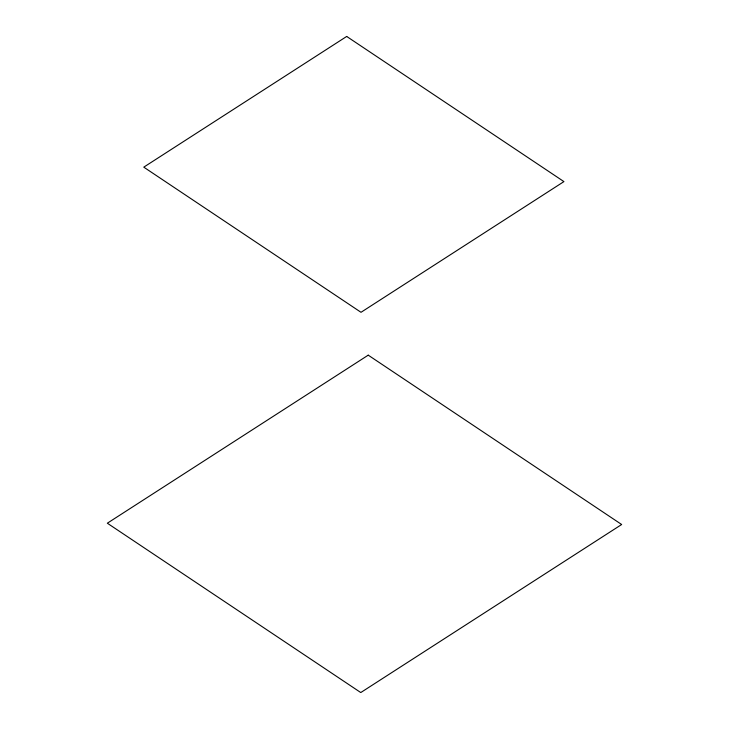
<?xml version="1.0" encoding="UTF-8"?>
<svg xmlns="http://www.w3.org/2000/svg" width="729" height="729" viewBox="0 0 729 729"><rect width="100%" height="100%" fill="white"/><g stroke="black" fill="none" stroke-linecap="round" stroke-linejoin="round"><path stroke-width="1.09" d="M346.694 36.45L143.777 167.151L361.01 312.304L563.927 181.603L346.694 36.45M368.227 355.16L107.336 523.212L360.773 692.55L621.664 524.506L368.227 355.16"/></g></svg>
